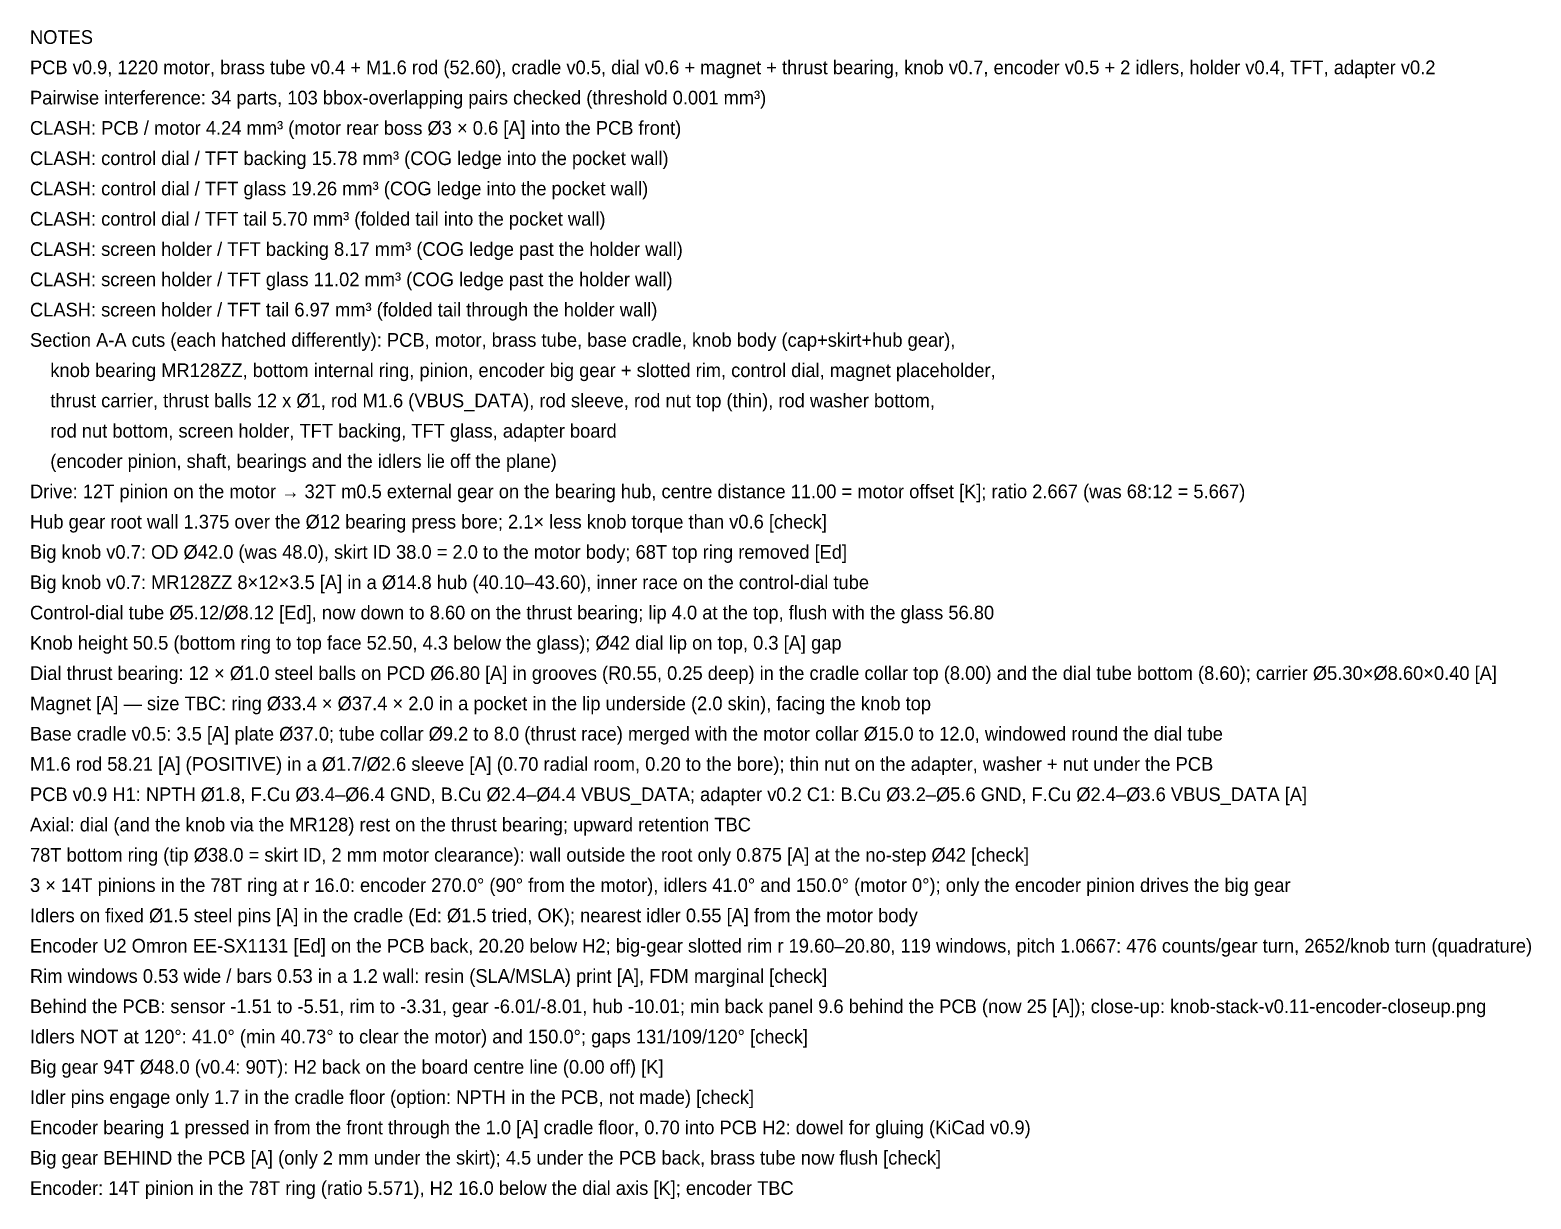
# Model space of a CAD drawing. Header units: millimetres. Extents: x -9 to 243, y -53 to 196.
# Drawn here: x 89.8 to 243.3, y 69.9 to 189.5 of the extents above; entities that cross this region are included whole.
import ezdxf

# ---------------------------------------------------------------- set-up
doc = ezdxf.new("R2010")
doc.units = ezdxf.units.MM
doc.layers.add('TEXT', color=7, linetype='CONTINUOUS')

msp = doc.modelspace()

# ---------------------------------------------------------------- texts
at = {"layer": 'TEXT'}
for s, p in [('NOTES', (89.75, 188.1)), ('PCB v0.9, 1220 motor, brass tube v0.4 + M1.6 rod (52.60), cradle v0.5, dial v0.6 + magnet + thrust bearing, knob v0.7, encoder v0.5 + 2 idlers, holder v0.4, TFT, adapter v0.2', (89.75, 185)), ('Pairwise interference: 34 parts, 103 bbox-overlapping pairs checked (threshold 0.001 mm³)', (89.75, 181.9)), ('CLASH: PCB / motor 4.24 mm³ (motor rear boss Ø3 × 0.6 [A] into the PCB front)', (89.75, 178.8)), ('CLASH: control dial / TFT backing 15.78 mm³ (COG ledge into the pocket wall)', (89.75, 175.7)), ('CLASH: control dial / TFT glass 19.26 mm³ (COG ledge into the pocket wall)', (89.75, 172.6)), ('CLASH: control dial / TFT tail 5.70 mm³ (folded tail into the pocket wall)', (89.75, 169.5)), ('CLASH: screen holder / TFT backing 8.17 mm³ (COG ledge past the holder wall)', (89.75, 166.4)), ('CLASH: screen holder / TFT glass 11.02 mm³ (COG ledge past the holder wall)', (89.75, 163.3)), ('CLASH: screen holder / TFT tail 6.97 mm³ (folded tail through the holder wall)', (89.75, 160.2)), ('Section A-A cuts (each hatched differently): PCB, motor, brass tube, base cradle, knob body (cap+skirt+hub gear),', (89.75, 157.1)), ('    knob bearing MR128ZZ, bottom internal ring, pinion, encoder big gear + slotted rim, control dial, magnet placeholder,', (89.75, 154)), ('    thrust carrier, thrust balls 12 x Ø1, rod M1.6 (VBUS_DATA), rod sleeve, rod nut top (thin), rod washer bottom,', (89.75, 150.9)), ('    rod nut bottom, screen holder, TFT backing, TFT glass, adapter board', (89.75, 147.8)), ('    (encoder pinion, shaft, bearings and the idlers lie off the plane)', (89.75, 144.7)), ('Drive: 12T pinion on the motor → 32T m0.5 external gear on the bearing hub, centre distance 11.00 = motor offset [K]; ratio 2.667 (was 68:12 = 5.667)', (89.75, 141.6)), ('Hub gear root wall 1.375 over the Ø12 bearing press bore; 2.1× less knob torque than v0.6 [check]', (89.75, 138.5)), ('Big knob v0.7: OD Ø42.0 (was 48.0), skirt ID 38.0 = 2.0 to the motor body; 68T top ring removed [Ed]', (89.75, 135.4)), ('Big knob v0.7: MR128ZZ 8×12×3.5 [A] in a Ø14.8 hub (40.10–43.60), inner race on the control-dial tube', (89.75, 132.3)), ('Control-dial tube Ø5.12/Ø8.12 [Ed], now down to 8.60 on the thrust bearing; lip 4.0 at the top, flush with the glass 56.80', (89.75, 129.2)), ('Knob height 50.5 (bottom ring to top face 52.50, 4.3 below the glass); Ø42 dial lip on top, 0.3 [A] gap', (89.75, 126.1)), ('Dial thrust bearing: 12 × Ø1.0 steel balls on PCD Ø6.80 [A] in grooves (R0.55, 0.25 deep) in the cradle collar top (8.00) and the dial tube bottom (8.60); carrier Ø5.30×Ø8.60×0.40 [A]', (89.75, 123)), ('Magnet [A] — size TBC: ring Ø33.4 × Ø37.4 × 2.0 in a pocket in the lip underside (2.0 skin), facing the knob top', (89.75, 119.9)), ('Base cradle v0.5: 3.5 [A] plate Ø37.0; tube collar Ø9.2 to 8.0 (thrust race) merged with the motor collar Ø15.0 to 12.0, windowed round the dial tube', (89.75, 116.8)), ('M1.6 rod 58.21 [A] (POSITIVE) in a Ø1.7/Ø2.6 sleeve [A] (0.70 radial room, 0.20 to the bore); thin nut on the adapter, washer + nut under the PCB', (89.75, 113.7)), ('PCB v0.9 H1: NPTH Ø1.8, F.Cu Ø3.4–Ø6.4 GND, B.Cu Ø2.4–Ø4.4 VBUS_DATA; adapter v0.2 C1: B.Cu Ø3.2–Ø5.6 GND, F.Cu Ø2.4–Ø3.6 VBUS_DATA [A]', (89.75, 110.6)), ('Axial: dial (and the knob via the MR128) rest on the thrust bearing; upward retention TBC', (89.75, 107.5)), ('78T bottom ring (tip Ø38.0 = skirt ID, 2 mm motor clearance): wall outside the root only 0.875 [A] at the no-step Ø42 [check]', (89.75, 104.4)), ('3 × 14T pinions in the 78T ring at r 16.0: encoder 270.0° (90° from the motor), idlers 41.0° and 150.0° (motor 0°); only the encoder pinion drives the big gear', (89.75, 101.3)), ('Idlers on fixed Ø1.5 steel pins [A] in the cradle (Ed: Ø1.5 tried, OK); nearest idler 0.55 [A] from the motor body', (89.75, 98.2)), ('Encoder U2 Omron EE-SX1131 [Ed] on the PCB back, 20.20 below H2; big-gear slotted rim r 19.60–20.80, 119 windows, pitch 1.0667: 476 counts/gear turn, 2652/knob turn (quadrature)', (89.75, 95.1)), ('Rim windows 0.53 wide / bars 0.53 in a 1.2 wall: resin (SLA/MSLA) print [A], FDM marginal [check]', (89.75, 92)), ('Behind the PCB: sensor -1.51 to -5.51, rim to -3.31, gear -6.01/-8.01, hub -10.01; min back panel 9.6 behind the PCB (now 25 [A]); close-up: knob-stack-v0.11-encoder-closeup.png', (89.75, 88.9)), ('Idlers NOT at 120°: 41.0° (min 40.73° to clear the motor) and 150.0°; gaps 131/109/120° [check]', (89.75, 85.8)), ('Big gear 94T Ø48.0 (v0.4: 90T): H2 back on the board centre line (0.00 off) [K]', (89.75, 82.7)), ('Idler pins engage only 1.7 in the cradle floor (option: NPTH in the PCB, not made) [check]', (89.75, 79.6)), ('Encoder bearing 1 pressed in from the front through the 1.0 [A] cradle floor, 0.70 into PCB H2: dowel for gluing (KiCad v0.9)', (89.75, 76.5)), ('Big gear BEHIND the PCB [A] (only 2 mm under the skirt); 4.5 under the PCB back, brass tube now flush [check]', (89.75, 73.4)), ('Encoder: 14T pinion in the 78T ring (ratio 5.571), H2 16.0 below the dial axis [K]; encoder TBC', (89.75, 70.3))]:
    msp.add_text(s, height=1.4, dxfattribs=at).set_placement(p)

doc.saveas('drawing.dxf')
